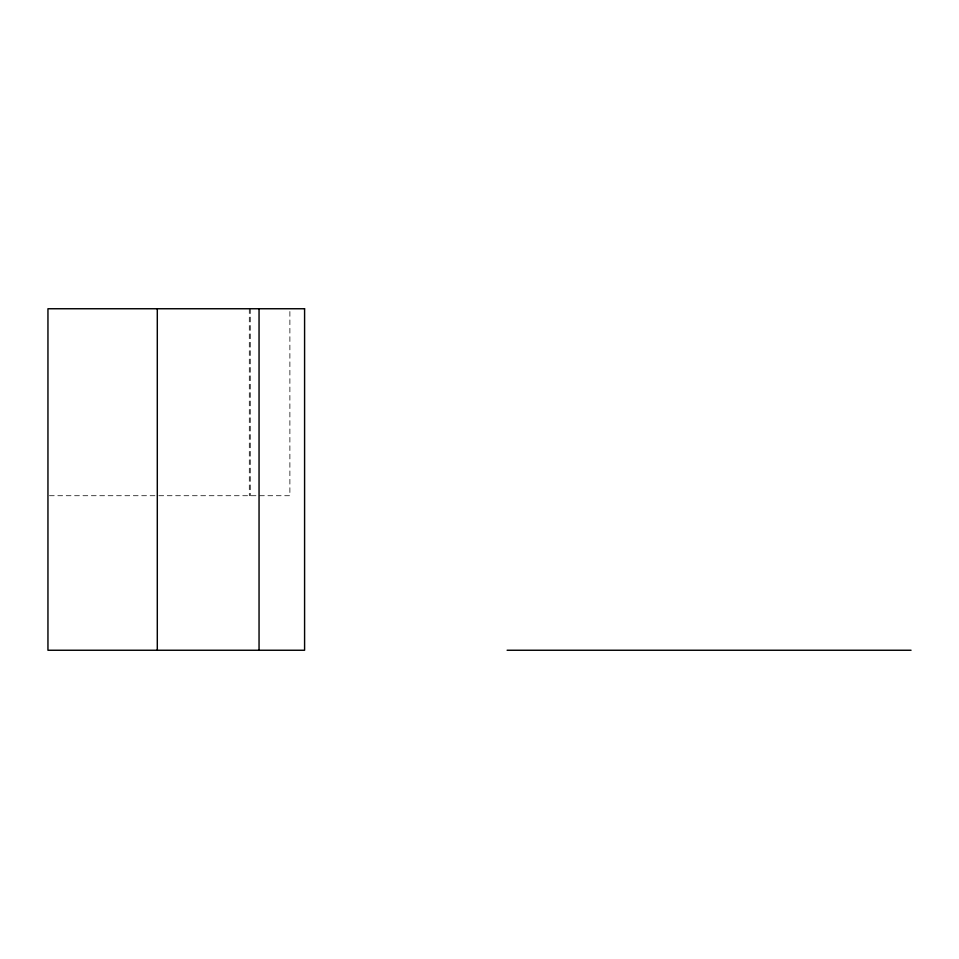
<?xml version="1.0" encoding="UTF-8"?>
<svg xmlns="http://www.w3.org/2000/svg" width="959" height="959" viewBox="0 0 959 959"><rect width="100%" height="100%" fill="white"/><g stroke="black" fill="none" stroke-linecap="round" stroke-linejoin="round"><path stroke-width="0.72" stroke-dasharray="4.79 3.6" d="M49.424 495.719L155.897 495.719M158.858 495.719L289.882 495.719L289.882 308.75M250.263 308.75L250.263 495.719M249.304 308.75L249.304 495.719"/><path stroke-width="1.44" d="M507.107 650.25L911.05 650.25M259.05 308.75L259.05 650.25M157.3 308.75L157.3 650.25M304.59 308.75L47.95 308.75L47.95 650.25L304.59 650.25L304.59 308.75"/></g></svg>
